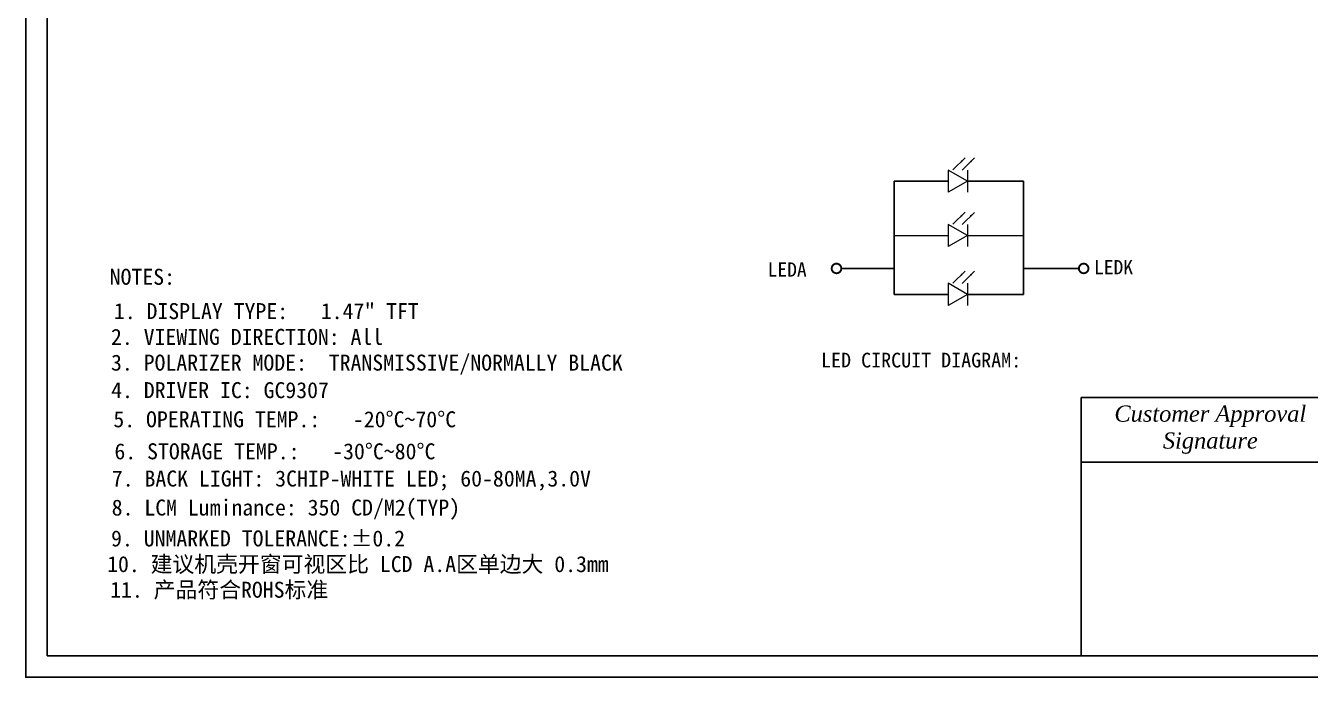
# Model space of a CAD drawing. Header units: millimetres. Extents: x 1215 to 1529, y -57 to 99.
# Drawn here: x 1294.9 to 1411, y -57.2 to 1.7 of the extents above; entities that cross this region are included whole.
import ezdxf
from ezdxf.lldxf.tags import DXFTag

# ---------------------------------------------------------------- set-up
doc = ezdxf.new("R2010")
doc.units = ezdxf.units.MM
doc.layers.add('CEN', color=1, linetype='CENTER', lineweight=15)
doc.layers.add('图框', color=7, linetype='Continuous', lineweight=0)
for name, color, linetype in [('Frame', 7, 'Continuous'), ('lcd', 4, 'Continuous'), ('圖框', 7, 'Continuous')]:
    doc.layers.add(name, color=color, linetype=linetype)
doc.styles.add('RD', font='PMingLiU.ttf', dxfattribs={"width": 0.8, "height": 1.8})
doc.styles.add('宋体', font='')
doc.styles.get('宋体').set_extended_font_data('SimSun')
tags = doc.linetypes.add('CENTER', pattern=[2, 1.25, -0.25, 0.25, -0.25]).pattern_tags.tags
tags[10:11] = [DXFTag(74, 4), DXFTag(75, 0), DXFTag(340, '0'), DXFTag(46, 0.0), DXFTag(50, 0.0), DXFTag(44, 0.0), DXFTag(45, 0.0)]
tags[8:9] = [DXFTag(74, 4), DXFTag(75, 0), DXFTag(340, '0'), DXFTag(46, 0.0), DXFTag(50, 0.0), DXFTag(44, 0.0), DXFTag(45, 0.0)]
tags[6:7] = [DXFTag(74, 4), DXFTag(75, 0), DXFTag(340, '0'), DXFTag(46, 0.0), DXFTag(50, 0.0), DXFTag(44, 0.0), DXFTag(45, 0.0)]
tags[4:5] = [DXFTag(74, 4), DXFTag(75, 0), DXFTag(340, '0'), DXFTag(46, 0.0), DXFTag(50, 0.0), DXFTag(44, 0.0), DXFTag(45, 0.0)]
doc.dimstyles.new('SH', dxfattribs={"dimscale": 1.4, "dimtxt": 2.5, "dimasz": 2.5, "dimexe": 1.25, "dimexo": 0.625, "dimtad": 0, "dimdec": 1, "dimzin": 0, "dimdsep": 46, "dimtxsty": 'RD', "dimcen": 2.5, "dimadec": 0, "dimazin": 0, "dimtfac": 0.6, "dimtdec": 4, "dimtmove": 0, "dimatfit": 3, "dimfxl": 1, "dimtolj": 1, "dimarcsym": 0})

msp = doc.modelspace()

# ---------------------------------------------------------------- linework, layer by layer
at = {"layer": 'CEN', "color": 3}
for p, q in [((1378.3061, -11.32564), (1378.3061, -13.34117)), ((1380.05161, -12.33341), (1378.3061, -11.32564)), ((1380.05161, -11.32564), (1380.05161, -13.34117)), ((1380.05161, -12.33341), (1378.3061, -13.34117)), ((1378.3061, -16.24225), (1378.3061, -18.25779)), ((1380.05161, -17.25002), (1378.3061, -16.24225)), ((1380.05161, -16.24225), (1380.05161, -18.25779)), ((1373.41282, -17.25002), (1378.3061, -17.25002)), ((1380.05161, -17.25002), (1378.3061, -18.25779)), ((1380.05161, -17.25002), (1385.11135, -17.25002)), ((1378.3061, -21.57473), (1378.3061, -23.59027)), ((1380.05161, -22.5825), (1378.3061, -21.57473)), ((1380.05161, -21.57473), (1380.05161, -23.59027)), ((1380.05161, -22.5825), (1378.3061, -23.59027))]:
    msp.add_line(p, q, dxfattribs=at)
at = {"layer": 'CEN', "color": 3, "const_width": 0.1728}
for points in [[(1368.64308, -20.2295, -1), (1367.77908, -20.2295, -1)], [(1390.99107, -20.2295, -1), (1390.12707, -20.2295, -1)]]:
    msp.add_lwpolyline(points, format="xyb", close=True, dxfattribs=at)
at = {"layer": 'Frame', "color": 7}
for p, q in [((1390.32175, -31.892), (1526.62786, -31.892)), ((1390.32175, -55.25876), (1390.32175, -31.892)), ((1390.32175, -37.73369), (1526.62786, -37.73369))]:
    msp.add_line(p, q, dxfattribs=at)
for points in [[(1528.57509, 98.57243), (1294.90747, 98.57243), (1294.90747, -57.20599), (1528.57509, -57.20599)], [(1526.62786, -55.25876), (1296.8547, -55.25876), (1296.8547, 96.6252), (1526.62786, 96.6252)]]:
    msp.add_lwpolyline(points, close=True, dxfattribs=at)
at = {"layer": 'lcd', "color": 3}
for p, q in [((1373.41282, -12.33341), (1373.41282, -17.25002)), ((1378.3061, -12.33341), (1373.41282, -12.33341)), ((1380.05161, -12.33341), (1385.11135, -12.33341)), ((1385.11135, -12.33341), (1385.11135, -17.25002)), ((1373.41282, -17.25002), (1373.41282, -22.5825)), ((1385.11135, -17.25002), (1385.11135, -22.5825)), ((1373.41282, -20.2295), (1368.64308, -20.2295)), ((1385.11135, -20.2295), (1390.12707, -20.2295)), ((1378.3061, -22.5825), (1373.41282, -22.5825)), ((1380.05161, -22.5825), (1385.11135, -22.5825))]:
    msp.add_line(p, q, dxfattribs=at)

# ---------------------------------------------------------------- texts
at = {"color": 7, "insert": (1302.63296, -30.51088), "char_height": 1.4470506, "width": 38.9408181, "attachment_point": 1, "style": '宋体'}
msp.add_mtext('4. DRIVER IC: GC9307', dxfattribs=at)
at = {"layer": 'CEN', "color": 3, "style": '宋体'}
for s, p in [('LEDA', (1361.98934, -20.97319)), ('LEDK', (1391.49633, -20.76106))]:
    msp.add_text(s, height=1.296, dxfattribs=at).set_placement(p)
at = {"layer": 'Frame', "color": 7, "insert": (1402.00513, -34.81284), "char_height": 1.4604227, "attachment_point": 5, "style": '宋体'}
msp.add_mtext('{\\fTimes New Roman|b0|i1|c0|p18;Customer Approval\\PSignature}', dxfattribs=at)
at = {"layer": '图框', "style": '宋体'}
for s, height, p in [('NOTES:', 1.447051, (1302.50118, -21.70511)), ('1. DISPLAY TYPE:   1.47" TFT', 1.4470506, (1302.88231, -24.81036)), ('2. VIEWING DIRECTION: All', 1.4470506, (1302.62061, -27.13972)), ('3. POLARIZER MODE:  TRANSMISSIVE/NORMALLY BLACK', 1.4470506, (1302.62061, -29.46908)), ('5. OPERATING TEMP.:   -20%%DC~70%%DC', 1.4470506, (1302.83331, -34.59433)), ('6. STORAGE TEMP.:   -30%%DC~80%%DC', 1.4470506, (1302.93019, -37.48989)), ('7. BACK LIGHT: 3CHIP-WHITE LED; 60-80MA,3.0V', 1.4470506, (1302.69691, -39.95159)), ('8. LCM Luminance: 350 CD/M2(TYP)', 1.4470506, (1302.68129, -42.57384)), ('9. UNMARKED TOLERANCE:%%P0.2', 1.4470506, (1302.62736, -45.36829)), ('10. 建议机壳开窗可视区比 LCD A.A区单边大 0.3mm', 1.4470506, (1302.26813, -47.69162))]:
    msp.add_text(s, height=height, dxfattribs=at).set_placement(p)
at = {"layer": '图框', "insert": (1302.54218, -48.56145), "char_height": 1.4470506, "width": 38.9408181, "attachment_point": 1, "style": '宋体'}
msp.add_mtext('11. 产品符合ROHS标准', dxfattribs=at)
at = {"layer": '圖框', "style": '宋体'}
msp.add_text('LED CIRCUIT DIAGRAM:', height=1.3298111, dxfattribs=at).set_placement((1366.81697, -29.1806))

# ---------------------------------------------------------------- leaders
at = {"layer": 'CEN', "color": 3}
for points in [[(1379.83113, -10.22782), (1378.73883, -11.32011)], [(1380.67816, -10.23724), (1379.58587, -11.32953)], [(1379.83113, -15.14443), (1378.73883, -16.23673)], [(1380.67816, -15.15385), (1379.58587, -16.24614)], [(1379.83113, -20.47691), (1378.73883, -21.5692)], [(1380.67816, -20.48633), (1379.58587, -21.57862)]]:
    msp.add_leader(points, dimstyle='SH', override={"dimscale": 0.25, "dimasz": 2, "dimtoh": 1, "dimtxsty": '宋体'}, dxfattribs=at)

doc.saveas('drawing.dxf')
